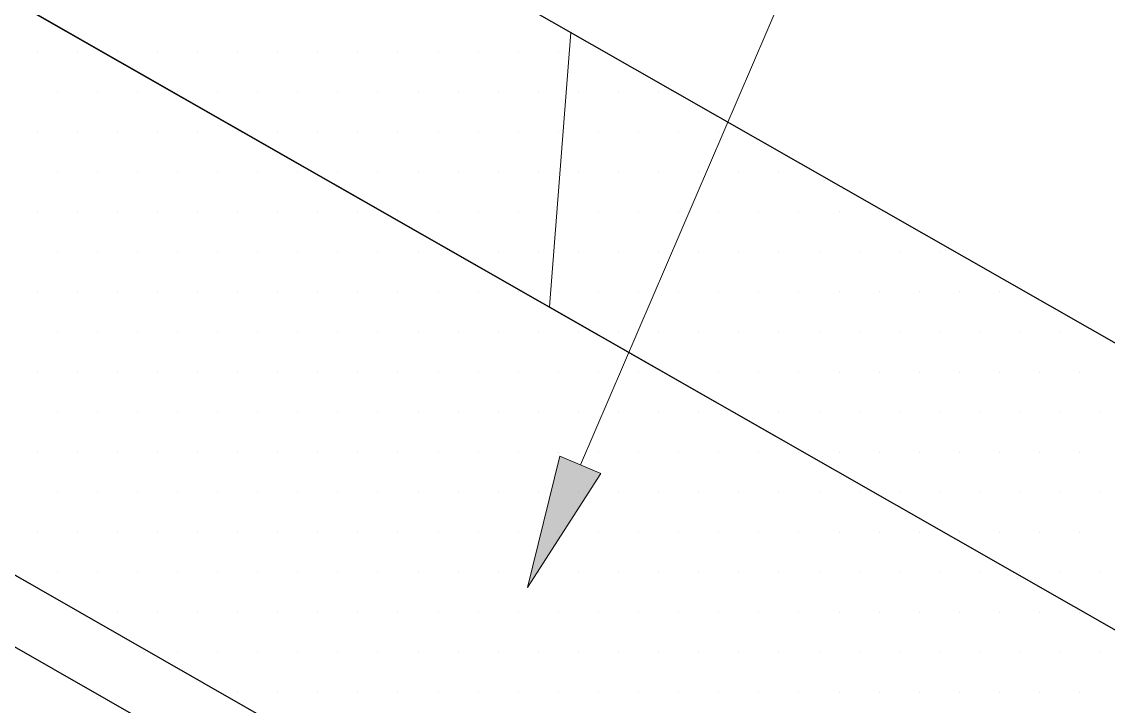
# Model space of a CAD drawing. Header units: inches. Extents: x -26 to 76, y -16 to 22.
# Drawn here: x -7.466 to -6.958, y 10.208 to 10.528 of the extents above; entities that cross this region are included whole.
import ezdxf

# ---------------------------------------------------------------- set-up
doc = ezdxf.new("R2010")
doc.units = ezdxf.units.IN
doc.header["$MEASUREMENT"] = 0
doc.linetypes.add('AI-Linetype-27', pattern=[0.375113, 0.250075, -0.125038])
for name, color, linetype, lineweight in [('.ATI-HATCH', 7, 'Continuous', 0), ('.ATI-TEXT_2', 7, 'Continuous', 0), ('G-ANNO-TTLB', 7, 'Continuous', 0), ('TYVEK', 7, 'Continuous', 0)]:
    doc.layers.add(name, color=color, linetype=linetype, lineweight=lineweight)

# ---------------------------------------------------------------- blocks, each defined once
blk = doc.blocks.new('Block_58')
at = {"layer": '.ATI-TEXT_2', "true_color": 0x000000, "transparency": 33554687}
h = blk.add_hatch(color=18, dxfattribs=at)
h.dxf.hatch_style = 2
h.paths.add_polyline_path([(-7.19496, 10.31697), (-7.22925, 10.26366), (-7.21411, 10.3252)])
at = {"layer": '.ATI-TEXT_2', "color": 18, "lineweight": 0, "true_color": 0x000000}
blk.add_line((-7.20454, 10.32109), (-7.07554, 10.62087), dxfattribs=at)
at = {"layer": '.ATI-TEXT_2'}
blk.add_lwpolyline([(-7.19496, 10.31697), (-7.22925, 10.26366), (-7.21411, 10.3252), (-7.21411, 10.3252)], close=True, dxfattribs=at)
blk = doc.blocks.new('Block_337')
at = {"layer": '.ATI-HATCH'}
for points, knots in [([(-8.10849, 11.03694), (-8.10849, 11.03694), (-8.22517, 10.96944), (-8.22517, 10.96944), (-8.22517, 10.96944), (-7.21904, 10.39492), (-7.21904, 10.39492), (-7.21904, 10.39492), (-7.20905, 10.52334), (-7.20905, 10.52334), (-7.20905, 10.52334), (-8.10849, 11.03694), (-8.10849, 11.03694)], [0, 0, 0, 0, 1, 1, 1, 2, 2, 2, 3, 3, 3, 4, 4, 4, 4]), ([(-8.22517, 10.96944), (-8.22517, 10.96944), (-8.34185, 10.90193), (-8.34185, 10.90193), (-8.34185, 10.90193), (-8.45853, 10.83443), (-8.45853, 10.83443), (-8.45853, 10.83443), (-6.59136, 9.76824), (-6.59136, 9.76824), (-6.59136, 9.76824), (-6.358, 9.90325), (-6.358, 9.90325), (-6.358, 9.90325), (-8.22517, 10.96944), (-8.22517, 10.96944)], [0, 0, 0, 0, 1, 1, 1, 2, 2, 2, 3, 3, 3, 4, 4, 4, 5, 5, 5, 5]), ([(-7.20905, 10.52334), (-7.20905, 10.52334), (-7.21904, 10.39492), (-7.21904, 10.39492), (-7.21904, 10.39492), (-6.61873, 10.05213), (-6.61873, 10.05213), (-6.61873, 10.05213), (-6.60874, 10.18056), (-6.60874, 10.18056), (-6.60874, 10.18056), (-7.20905, 10.52334), (-7.20905, 10.52334)], [0, 0, 0, 0, 1, 1, 1, 2, 2, 2, 3, 3, 3, 4, 4, 4, 4])]:
    blk.add_open_spline(points, degree=3, knots=knots, dxfattribs=at)
at = {"layer": '.ATI-HATCH', "color": 8, "lineweight": 0, "true_color": 0x808080}
for points in [[(-7.45864, 10.51455), (-7.45864, 10.51455), (-7.45864, 10.51455), (-7.45864, 10.51455)], [(-7.43988, 10.51455), (-7.43988, 10.51455), (-7.43988, 10.51455), (-7.43988, 10.51455)], [(-7.42113, 10.51455), (-7.42113, 10.51455), (-7.42113, 10.51455), (-7.42113, 10.51455)], [(-7.40237, 10.51455), (-7.40237, 10.51455), (-7.40237, 10.51455), (-7.40237, 10.51455)], [(-7.38362, 10.51455), (-7.38362, 10.51455), (-7.38362, 10.51455), (-7.38362, 10.51455)], [(-7.36486, 10.51455), (-7.36486, 10.51455), (-7.36486, 10.51455), (-7.36486, 10.51455)], [(-7.3461, 10.51455), (-7.3461, 10.51455), (-7.3461, 10.51455), (-7.3461, 10.51455)], [(-7.32735, 10.51455), (-7.32735, 10.51455), (-7.32735, 10.51455), (-7.32735, 10.51455)], [(-7.30859, 10.51455), (-7.30859, 10.51455), (-7.30859, 10.51455), (-7.30859, 10.51455)], [(-7.28984, 10.51455), (-7.28984, 10.51455), (-7.28984, 10.51455), (-7.28984, 10.51455)], [(-7.27108, 10.51455), (-7.27108, 10.51455), (-7.27108, 10.51455), (-7.27108, 10.51455)], [(-7.25233, 10.51455), (-7.25233, 10.51455), (-7.25233, 10.51455), (-7.25233, 10.51455)], [(-7.23357, 10.51455), (-7.23357, 10.51455), (-7.23357, 10.51455), (-7.23357, 10.51455)], [(-7.21481, 10.51455), (-7.21481, 10.51455), (-7.21481, 10.51455), (-7.21481, 10.51455)], [(-7.19606, 10.51455), (-7.19606, 10.51455), (-7.19606, 10.51455), (-7.19606, 10.51455)], [(-7.44926, 10.49579), (-7.44926, 10.49579), (-7.44926, 10.49579), (-7.44926, 10.49579)], [(-7.4305, 10.49579), (-7.4305, 10.49579), (-7.4305, 10.49579), (-7.4305, 10.49579)], [(-7.41175, 10.49579), (-7.41175, 10.49579), (-7.41175, 10.49579), (-7.41175, 10.49579)], [(-7.39299, 10.49579), (-7.39299, 10.49579), (-7.39299, 10.49579), (-7.39299, 10.49579)], [(-7.37424, 10.49579), (-7.37424, 10.49579), (-7.37424, 10.49579), (-7.37424, 10.49579)], [(-7.35548, 10.49579), (-7.35548, 10.49579), (-7.35548, 10.49579), (-7.35548, 10.49579)], [(-7.33673, 10.49579), (-7.33673, 10.49579), (-7.33673, 10.49579), (-7.33673, 10.49579)], [(-7.31797, 10.49579), (-7.31797, 10.49579), (-7.31797, 10.49579), (-7.31797, 10.49579)], [(-7.29922, 10.49579), (-7.29922, 10.49579), (-7.29922, 10.49579), (-7.29922, 10.49579)], [(-7.28046, 10.49579), (-7.28046, 10.49579), (-7.28046, 10.49579), (-7.28046, 10.49579)], [(-7.2617, 10.49579), (-7.2617, 10.49579), (-7.2617, 10.49579), (-7.2617, 10.49579)], [(-7.24295, 10.49579), (-7.24295, 10.49579), (-7.24295, 10.49579), (-7.24295, 10.49579)], [(-7.22419, 10.49579), (-7.22419, 10.49579), (-7.22419, 10.49579), (-7.22419, 10.49579)], [(-7.20544, 10.49579), (-7.20544, 10.49579), (-7.20544, 10.49579), (-7.20544, 10.49579)], [(-7.18668, 10.49579), (-7.18668, 10.49579), (-7.18668, 10.49579), (-7.18668, 10.49579)], [(-7.16793, 10.49579), (-7.16793, 10.49579), (-7.16793, 10.49579), (-7.16793, 10.49579)], [(-7.45864, 10.47704), (-7.45864, 10.47704), (-7.45864, 10.47704), (-7.45864, 10.47704)], [(-7.43988, 10.47704), (-7.43988, 10.47704), (-7.43988, 10.47704), (-7.43988, 10.47704)], [(-7.42113, 10.47704), (-7.42113, 10.47704), (-7.42113, 10.47704), (-7.42113, 10.47704)], [(-7.40237, 10.47704), (-7.40237, 10.47704), (-7.40237, 10.47704), (-7.40237, 10.47704)], [(-7.38362, 10.47704), (-7.38362, 10.47704), (-7.38362, 10.47704), (-7.38362, 10.47704)], [(-7.36486, 10.47704), (-7.36486, 10.47704), (-7.36486, 10.47704), (-7.36486, 10.47704)], [(-7.3461, 10.47704), (-7.3461, 10.47704), (-7.3461, 10.47704), (-7.3461, 10.47704)], [(-7.32735, 10.47704), (-7.32735, 10.47704), (-7.32735, 10.47704), (-7.32735, 10.47704)], [(-7.30859, 10.47704), (-7.30859, 10.47704), (-7.30859, 10.47704), (-7.30859, 10.47704)], [(-7.28984, 10.47704), (-7.28984, 10.47704), (-7.28984, 10.47704), (-7.28984, 10.47704)], [(-7.27108, 10.47704), (-7.27108, 10.47704), (-7.27108, 10.47704), (-7.27108, 10.47704)], [(-7.25233, 10.47704), (-7.25233, 10.47704), (-7.25233, 10.47704), (-7.25233, 10.47704)], [(-7.23357, 10.47704), (-7.23357, 10.47704), (-7.23357, 10.47704), (-7.23357, 10.47704)], [(-7.21481, 10.47704), (-7.21481, 10.47704), (-7.21481, 10.47704), (-7.21481, 10.47704)], [(-7.19606, 10.47704), (-7.19606, 10.47704), (-7.19606, 10.47704), (-7.19606, 10.47704)], [(-7.1773, 10.47704), (-7.1773, 10.47704), (-7.1773, 10.47704), (-7.1773, 10.47704)], [(-7.15855, 10.47704), (-7.15855, 10.47704), (-7.15855, 10.47704), (-7.15855, 10.47704)], [(-7.13979, 10.47704), (-7.13979, 10.47704), (-7.13979, 10.47704), (-7.13979, 10.47704)], [(-7.44926, 10.45828), (-7.44926, 10.45828), (-7.44926, 10.45828), (-7.44926, 10.45828)], [(-7.4305, 10.45828), (-7.4305, 10.45828), (-7.4305, 10.45828), (-7.4305, 10.45828)], [(-7.41175, 10.45828), (-7.41175, 10.45828), (-7.41175, 10.45828), (-7.41175, 10.45828)], [(-7.39299, 10.45828), (-7.39299, 10.45828), (-7.39299, 10.45828), (-7.39299, 10.45828)], [(-7.37424, 10.45828), (-7.37424, 10.45828), (-7.37424, 10.45828), (-7.37424, 10.45828)], [(-7.35548, 10.45828), (-7.35548, 10.45828), (-7.35548, 10.45828), (-7.35548, 10.45828)], [(-7.33673, 10.45828), (-7.33673, 10.45828), (-7.33673, 10.45828), (-7.33673, 10.45828)], [(-7.31797, 10.45828), (-7.31797, 10.45828), (-7.31797, 10.45828), (-7.31797, 10.45828)], [(-7.29922, 10.45828), (-7.29922, 10.45828), (-7.29922, 10.45828), (-7.29922, 10.45828)], [(-7.28046, 10.45828), (-7.28046, 10.45828), (-7.28046, 10.45828), (-7.28046, 10.45828)], [(-7.2617, 10.45828), (-7.2617, 10.45828), (-7.2617, 10.45828), (-7.2617, 10.45828)], [(-7.24295, 10.45828), (-7.24295, 10.45828), (-7.24295, 10.45828), (-7.24295, 10.45828)], [(-7.22419, 10.45828), (-7.22419, 10.45828), (-7.22419, 10.45828), (-7.22419, 10.45828)], [(-7.20544, 10.45828), (-7.20544, 10.45828), (-7.20544, 10.45828), (-7.20544, 10.45828)], [(-7.18668, 10.45828), (-7.18668, 10.45828), (-7.18668, 10.45828), (-7.18668, 10.45828)], [(-7.16793, 10.45828), (-7.16793, 10.45828), (-7.16793, 10.45828), (-7.16793, 10.45828)], [(-7.14917, 10.45828), (-7.14917, 10.45828), (-7.14917, 10.45828), (-7.14917, 10.45828)], [(-7.13041, 10.45828), (-7.13041, 10.45828), (-7.13041, 10.45828), (-7.13041, 10.45828)], [(-7.11166, 10.45828), (-7.11166, 10.45828), (-7.11166, 10.45828), (-7.11166, 10.45828)], [(-7.45864, 10.43953), (-7.45864, 10.43953), (-7.45864, 10.43953), (-7.45864, 10.43953)], [(-7.43988, 10.43953), (-7.43988, 10.43953), (-7.43988, 10.43953), (-7.43988, 10.43953)], [(-7.42113, 10.43953), (-7.42113, 10.43953), (-7.42113, 10.43953), (-7.42113, 10.43953)], [(-7.40237, 10.43953), (-7.40237, 10.43953), (-7.40237, 10.43953), (-7.40237, 10.43953)], [(-7.38362, 10.43953), (-7.38362, 10.43953), (-7.38362, 10.43953), (-7.38362, 10.43953)], [(-7.36486, 10.43953), (-7.36486, 10.43953), (-7.36486, 10.43953), (-7.36486, 10.43953)], [(-7.3461, 10.43953), (-7.3461, 10.43953), (-7.3461, 10.43953), (-7.3461, 10.43953)], [(-7.32735, 10.43953), (-7.32735, 10.43953), (-7.32735, 10.43953), (-7.32735, 10.43953)], [(-7.30859, 10.43953), (-7.30859, 10.43953), (-7.30859, 10.43953), (-7.30859, 10.43953)], [(-7.28984, 10.43953), (-7.28984, 10.43953), (-7.28984, 10.43953), (-7.28984, 10.43953)], [(-7.27108, 10.43953), (-7.27108, 10.43953), (-7.27108, 10.43953), (-7.27108, 10.43953)], [(-7.25233, 10.43953), (-7.25233, 10.43953), (-7.25233, 10.43953), (-7.25233, 10.43953)], [(-7.23357, 10.43953), (-7.23357, 10.43953), (-7.23357, 10.43953), (-7.23357, 10.43953)], [(-7.21481, 10.43953), (-7.21481, 10.43953), (-7.21481, 10.43953), (-7.21481, 10.43953)], [(-7.19606, 10.43953), (-7.19606, 10.43953), (-7.19606, 10.43953), (-7.19606, 10.43953)], [(-7.1773, 10.43953), (-7.1773, 10.43953), (-7.1773, 10.43953), (-7.1773, 10.43953)], [(-7.15855, 10.43953), (-7.15855, 10.43953), (-7.15855, 10.43953), (-7.15855, 10.43953)], [(-7.13979, 10.43953), (-7.13979, 10.43953), (-7.13979, 10.43953), (-7.13979, 10.43953)], [(-7.12104, 10.43953), (-7.12104, 10.43953), (-7.12104, 10.43953), (-7.12104, 10.43953)], [(-7.10228, 10.43953), (-7.10228, 10.43953), (-7.10228, 10.43953), (-7.10228, 10.43953)], [(-7.08353, 10.43953), (-7.08353, 10.43953), (-7.08353, 10.43953), (-7.08353, 10.43953)], [(-7.06477, 10.43953), (-7.06477, 10.43953), (-7.06477, 10.43953), (-7.06477, 10.43953)], [(-7.44926, 10.42077), (-7.44926, 10.42077), (-7.44926, 10.42077), (-7.44926, 10.42077)], [(-7.4305, 10.42077), (-7.4305, 10.42077), (-7.4305, 10.42077), (-7.4305, 10.42077)], [(-7.41175, 10.42077), (-7.41175, 10.42077), (-7.41175, 10.42077), (-7.41175, 10.42077)], [(-7.39299, 10.42077), (-7.39299, 10.42077), (-7.39299, 10.42077), (-7.39299, 10.42077)], [(-7.37424, 10.42077), (-7.37424, 10.42077), (-7.37424, 10.42077), (-7.37424, 10.42077)], [(-7.35548, 10.42077), (-7.35548, 10.42077), (-7.35548, 10.42077), (-7.35548, 10.42077)], [(-7.33673, 10.42077), (-7.33673, 10.42077), (-7.33673, 10.42077), (-7.33673, 10.42077)], [(-7.31797, 10.42077), (-7.31797, 10.42077), (-7.31797, 10.42077), (-7.31797, 10.42077)], [(-7.29922, 10.42077), (-7.29922, 10.42077), (-7.29922, 10.42077), (-7.29922, 10.42077)], [(-7.28046, 10.42077), (-7.28046, 10.42077), (-7.28046, 10.42077), (-7.28046, 10.42077)], [(-7.2617, 10.42077), (-7.2617, 10.42077), (-7.2617, 10.42077), (-7.2617, 10.42077)], [(-7.24295, 10.42077), (-7.24295, 10.42077), (-7.24295, 10.42077), (-7.24295, 10.42077)], [(-7.22419, 10.42077), (-7.22419, 10.42077), (-7.22419, 10.42077), (-7.22419, 10.42077)], [(-7.20544, 10.42077), (-7.20544, 10.42077), (-7.20544, 10.42077), (-7.20544, 10.42077)], [(-7.18668, 10.42077), (-7.18668, 10.42077), (-7.18668, 10.42077), (-7.18668, 10.42077)], [(-7.16793, 10.42077), (-7.16793, 10.42077), (-7.16793, 10.42077), (-7.16793, 10.42077)], [(-7.14917, 10.42077), (-7.14917, 10.42077), (-7.14917, 10.42077), (-7.14917, 10.42077)], [(-7.13041, 10.42077), (-7.13041, 10.42077), (-7.13041, 10.42077), (-7.13041, 10.42077)], [(-7.11166, 10.42077), (-7.11166, 10.42077), (-7.11166, 10.42077), (-7.11166, 10.42077)], [(-7.0929, 10.42077), (-7.0929, 10.42077), (-7.0929, 10.42077), (-7.0929, 10.42077)], [(-7.07415, 10.42077), (-7.07415, 10.42077), (-7.07415, 10.42077), (-7.07415, 10.42077)], [(-7.05539, 10.42077), (-7.05539, 10.42077), (-7.05539, 10.42077), (-7.05539, 10.42077)], [(-7.03664, 10.42077), (-7.03664, 10.42077), (-7.03664, 10.42077), (-7.03664, 10.42077)], [(-7.45864, 10.40201), (-7.45864, 10.40201), (-7.45864, 10.40201), (-7.45864, 10.40201)], [(-7.43988, 10.40201), (-7.43988, 10.40201), (-7.43988, 10.40201), (-7.43988, 10.40201)], [(-7.42113, 10.40201), (-7.42113, 10.40201), (-7.42113, 10.40201), (-7.42113, 10.40201)], [(-7.40237, 10.40201), (-7.40237, 10.40201), (-7.40237, 10.40201), (-7.40237, 10.40201)], [(-7.38362, 10.40201), (-7.38362, 10.40201), (-7.38362, 10.40201), (-7.38362, 10.40201)], [(-7.36486, 10.40201), (-7.36486, 10.40201), (-7.36486, 10.40201), (-7.36486, 10.40201)], [(-7.3461, 10.40201), (-7.3461, 10.40201), (-7.3461, 10.40201), (-7.3461, 10.40201)], [(-7.32735, 10.40201), (-7.32735, 10.40201), (-7.32735, 10.40201), (-7.32735, 10.40201)], [(-7.30859, 10.40201), (-7.30859, 10.40201), (-7.30859, 10.40201), (-7.30859, 10.40201)], [(-7.28984, 10.40201), (-7.28984, 10.40201), (-7.28984, 10.40201), (-7.28984, 10.40201)], [(-7.27108, 10.40201), (-7.27108, 10.40201), (-7.27108, 10.40201), (-7.27108, 10.40201)], [(-7.25233, 10.40201), (-7.25233, 10.40201), (-7.25233, 10.40201), (-7.25233, 10.40201)], [(-7.23357, 10.40201), (-7.23357, 10.40201), (-7.23357, 10.40201), (-7.23357, 10.40201)], [(-7.21481, 10.40201), (-7.21481, 10.40201), (-7.21481, 10.40201), (-7.21481, 10.40201)], [(-7.19606, 10.40201), (-7.19606, 10.40201), (-7.19606, 10.40201), (-7.19606, 10.40201)], [(-7.1773, 10.40201), (-7.1773, 10.40201), (-7.1773, 10.40201), (-7.1773, 10.40201)], [(-7.15855, 10.40201), (-7.15855, 10.40201), (-7.15855, 10.40201), (-7.15855, 10.40201)], [(-7.13979, 10.40201), (-7.13979, 10.40201), (-7.13979, 10.40201), (-7.13979, 10.40201)], [(-7.12104, 10.40201), (-7.12104, 10.40201), (-7.12104, 10.40201), (-7.12104, 10.40201)], [(-7.10228, 10.40201), (-7.10228, 10.40201), (-7.10228, 10.40201), (-7.10228, 10.40201)], [(-7.08353, 10.40201), (-7.08353, 10.40201), (-7.08353, 10.40201), (-7.08353, 10.40201)], [(-7.06477, 10.40201), (-7.06477, 10.40201), (-7.06477, 10.40201), (-7.06477, 10.40201)], [(-7.04601, 10.40201), (-7.04601, 10.40201), (-7.04601, 10.40201), (-7.04601, 10.40201)], [(-7.02726, 10.40201), (-7.02726, 10.40201), (-7.02726, 10.40201), (-7.02726, 10.40201)], [(-7.0085, 10.40201), (-7.0085, 10.40201), (-7.0085, 10.40201), (-7.0085, 10.40201)], [(-7.44926, 10.38326), (-7.44926, 10.38326), (-7.44926, 10.38326), (-7.44926, 10.38326)], [(-7.4305, 10.38326), (-7.4305, 10.38326), (-7.4305, 10.38326), (-7.4305, 10.38326)], [(-7.41175, 10.38326), (-7.41175, 10.38326), (-7.41175, 10.38326), (-7.41175, 10.38326)], [(-7.39299, 10.38326), (-7.39299, 10.38326), (-7.39299, 10.38326), (-7.39299, 10.38326)], [(-7.37424, 10.38326), (-7.37424, 10.38326), (-7.37424, 10.38326), (-7.37424, 10.38326)], [(-7.35548, 10.38326), (-7.35548, 10.38326), (-7.35548, 10.38326), (-7.35548, 10.38326)], [(-7.33673, 10.38326), (-7.33673, 10.38326), (-7.33673, 10.38326), (-7.33673, 10.38326)], [(-7.31797, 10.38326), (-7.31797, 10.38326), (-7.31797, 10.38326), (-7.31797, 10.38326)], [(-7.29922, 10.38326), (-7.29922, 10.38326), (-7.29922, 10.38326), (-7.29922, 10.38326)], [(-7.28046, 10.38326), (-7.28046, 10.38326), (-7.28046, 10.38326), (-7.28046, 10.38326)], [(-7.2617, 10.38326), (-7.2617, 10.38326), (-7.2617, 10.38326), (-7.2617, 10.38326)], [(-7.24295, 10.38326), (-7.24295, 10.38326), (-7.24295, 10.38326), (-7.24295, 10.38326)], [(-7.22419, 10.38326), (-7.22419, 10.38326), (-7.22419, 10.38326), (-7.22419, 10.38326)], [(-7.20544, 10.38326), (-7.20544, 10.38326), (-7.20544, 10.38326), (-7.20544, 10.38326)], [(-7.18668, 10.38326), (-7.18668, 10.38326), (-7.18668, 10.38326), (-7.18668, 10.38326)], [(-7.16793, 10.38326), (-7.16793, 10.38326), (-7.16793, 10.38326), (-7.16793, 10.38326)], [(-7.14917, 10.38326), (-7.14917, 10.38326), (-7.14917, 10.38326), (-7.14917, 10.38326)], [(-7.13041, 10.38326), (-7.13041, 10.38326), (-7.13041, 10.38326), (-7.13041, 10.38326)], [(-7.11166, 10.38326), (-7.11166, 10.38326), (-7.11166, 10.38326), (-7.11166, 10.38326)], [(-7.0929, 10.38326), (-7.0929, 10.38326), (-7.0929, 10.38326), (-7.0929, 10.38326)], [(-7.07415, 10.38326), (-7.07415, 10.38326), (-7.07415, 10.38326), (-7.07415, 10.38326)], [(-7.05539, 10.38326), (-7.05539, 10.38326), (-7.05539, 10.38326), (-7.05539, 10.38326)], [(-7.03664, 10.38326), (-7.03664, 10.38326), (-7.03664, 10.38326), (-7.03664, 10.38326)], [(-7.01788, 10.38326), (-7.01788, 10.38326), (-7.01788, 10.38326), (-7.01788, 10.38326)], [(-6.99912, 10.38326), (-6.99912, 10.38326), (-6.99912, 10.38326), (-6.99912, 10.38326)], [(-6.98037, 10.38326), (-6.98037, 10.38326), (-6.98037, 10.38326), (-6.98037, 10.38326)], [(-7.45864, 10.3645), (-7.45864, 10.3645), (-7.45864, 10.3645), (-7.45864, 10.3645)], [(-7.43988, 10.3645), (-7.43988, 10.3645), (-7.43988, 10.3645), (-7.43988, 10.3645)], [(-7.42113, 10.3645), (-7.42113, 10.3645), (-7.42113, 10.3645), (-7.42113, 10.3645)], [(-7.40237, 10.3645), (-7.40237, 10.3645), (-7.40237, 10.3645), (-7.40237, 10.3645)], [(-7.38362, 10.3645), (-7.38362, 10.3645), (-7.38362, 10.3645), (-7.38362, 10.3645)], [(-7.36486, 10.3645), (-7.36486, 10.3645), (-7.36486, 10.3645), (-7.36486, 10.3645)], [(-7.3461, 10.3645), (-7.3461, 10.3645), (-7.3461, 10.3645), (-7.3461, 10.3645)], [(-7.32735, 10.3645), (-7.32735, 10.3645), (-7.32735, 10.3645), (-7.32735, 10.3645)], [(-7.30859, 10.3645), (-7.30859, 10.3645), (-7.30859, 10.3645), (-7.30859, 10.3645)], [(-7.28984, 10.3645), (-7.28984, 10.3645), (-7.28984, 10.3645), (-7.28984, 10.3645)], [(-7.27108, 10.3645), (-7.27108, 10.3645), (-7.27108, 10.3645), (-7.27108, 10.3645)], [(-7.25233, 10.3645), (-7.25233, 10.3645), (-7.25233, 10.3645), (-7.25233, 10.3645)], [(-7.23357, 10.3645), (-7.23357, 10.3645), (-7.23357, 10.3645), (-7.23357, 10.3645)], [(-7.21481, 10.3645), (-7.21481, 10.3645), (-7.21481, 10.3645), (-7.21481, 10.3645)], [(-7.19606, 10.3645), (-7.19606, 10.3645), (-7.19606, 10.3645), (-7.19606, 10.3645)], [(-7.1773, 10.3645), (-7.1773, 10.3645), (-7.1773, 10.3645), (-7.1773, 10.3645)], [(-7.15855, 10.3645), (-7.15855, 10.3645), (-7.15855, 10.3645), (-7.15855, 10.3645)], [(-7.13979, 10.3645), (-7.13979, 10.3645), (-7.13979, 10.3645), (-7.13979, 10.3645)], [(-7.12104, 10.3645), (-7.12104, 10.3645), (-7.12104, 10.3645), (-7.12104, 10.3645)], [(-7.10228, 10.3645), (-7.10228, 10.3645), (-7.10228, 10.3645), (-7.10228, 10.3645)], [(-7.08353, 10.3645), (-7.08353, 10.3645), (-7.08353, 10.3645), (-7.08353, 10.3645)], [(-7.06477, 10.3645), (-7.06477, 10.3645), (-7.06477, 10.3645), (-7.06477, 10.3645)], [(-7.04601, 10.3645), (-7.04601, 10.3645), (-7.04601, 10.3645), (-7.04601, 10.3645)], [(-7.02726, 10.3645), (-7.02726, 10.3645), (-7.02726, 10.3645), (-7.02726, 10.3645)], [(-7.0085, 10.3645), (-7.0085, 10.3645), (-7.0085, 10.3645), (-7.0085, 10.3645)], [(-6.98975, 10.3645), (-6.98975, 10.3645), (-6.98975, 10.3645), (-6.98975, 10.3645)], [(-6.97099, 10.3645), (-6.97099, 10.3645), (-6.97099, 10.3645), (-6.97099, 10.3645)], [(-7.44926, 10.34575), (-7.44926, 10.34575), (-7.44926, 10.34575), (-7.44926, 10.34575)], [(-7.4305, 10.34575), (-7.4305, 10.34575), (-7.4305, 10.34575), (-7.4305, 10.34575)], [(-7.41175, 10.34575), (-7.41175, 10.34575), (-7.41175, 10.34575), (-7.41175, 10.34575)], [(-7.39299, 10.34575), (-7.39299, 10.34575), (-7.39299, 10.34575), (-7.39299, 10.34575)], [(-7.37424, 10.34575), (-7.37424, 10.34575), (-7.37424, 10.34575), (-7.37424, 10.34575)], [(-7.35548, 10.34575), (-7.35548, 10.34575), (-7.35548, 10.34575), (-7.35548, 10.34575)], [(-7.33673, 10.34575), (-7.33673, 10.34575), (-7.33673, 10.34575), (-7.33673, 10.34575)], [(-7.31797, 10.34575), (-7.31797, 10.34575), (-7.31797, 10.34575), (-7.31797, 10.34575)], [(-7.29922, 10.34575), (-7.29922, 10.34575), (-7.29922, 10.34575), (-7.29922, 10.34575)], [(-7.28046, 10.34575), (-7.28046, 10.34575), (-7.28046, 10.34575), (-7.28046, 10.34575)], [(-7.2617, 10.34575), (-7.2617, 10.34575), (-7.2617, 10.34575), (-7.2617, 10.34575)], [(-7.24295, 10.34575), (-7.24295, 10.34575), (-7.24295, 10.34575), (-7.24295, 10.34575)], [(-7.22419, 10.34575), (-7.22419, 10.34575), (-7.22419, 10.34575), (-7.22419, 10.34575)], [(-7.20544, 10.34575), (-7.20544, 10.34575), (-7.20544, 10.34575), (-7.20544, 10.34575)], [(-7.18668, 10.34575), (-7.18668, 10.34575), (-7.18668, 10.34575), (-7.18668, 10.34575)], [(-7.16793, 10.34575), (-7.16793, 10.34575), (-7.16793, 10.34575), (-7.16793, 10.34575)], [(-7.14917, 10.34575), (-7.14917, 10.34575), (-7.14917, 10.34575), (-7.14917, 10.34575)], [(-7.13041, 10.34575), (-7.13041, 10.34575), (-7.13041, 10.34575), (-7.13041, 10.34575)], [(-7.11166, 10.34575), (-7.11166, 10.34575), (-7.11166, 10.34575), (-7.11166, 10.34575)], [(-7.0929, 10.34575), (-7.0929, 10.34575), (-7.0929, 10.34575), (-7.0929, 10.34575)], [(-7.07415, 10.34575), (-7.07415, 10.34575), (-7.07415, 10.34575), (-7.07415, 10.34575)], [(-7.05539, 10.34575), (-7.05539, 10.34575), (-7.05539, 10.34575), (-7.05539, 10.34575)], [(-7.03664, 10.34575), (-7.03664, 10.34575), (-7.03664, 10.34575), (-7.03664, 10.34575)], [(-7.01788, 10.34575), (-7.01788, 10.34575), (-7.01788, 10.34575), (-7.01788, 10.34575)], [(-6.99912, 10.34575), (-6.99912, 10.34575), (-6.99912, 10.34575), (-6.99912, 10.34575)], [(-6.98037, 10.34575), (-6.98037, 10.34575), (-6.98037, 10.34575), (-6.98037, 10.34575)], [(-6.96161, 10.34575), (-6.96161, 10.34575), (-6.96161, 10.34575), (-6.96161, 10.34575)], [(-7.45864, 10.32699), (-7.45864, 10.32699), (-7.45864, 10.32699), (-7.45864, 10.32699)], [(-7.43988, 10.32699), (-7.43988, 10.32699), (-7.43988, 10.32699), (-7.43988, 10.32699)], [(-7.42113, 10.32699), (-7.42113, 10.32699), (-7.42113, 10.32699), (-7.42113, 10.32699)], [(-7.40237, 10.32699), (-7.40237, 10.32699), (-7.40237, 10.32699), (-7.40237, 10.32699)], [(-7.38362, 10.32699), (-7.38362, 10.32699), (-7.38362, 10.32699), (-7.38362, 10.32699)], [(-7.36486, 10.32699), (-7.36486, 10.32699), (-7.36486, 10.32699), (-7.36486, 10.32699)], [(-7.3461, 10.32699), (-7.3461, 10.32699), (-7.3461, 10.32699), (-7.3461, 10.32699)], [(-7.32735, 10.32699), (-7.32735, 10.32699), (-7.32735, 10.32699), (-7.32735, 10.32699)], [(-7.30859, 10.32699), (-7.30859, 10.32699), (-7.30859, 10.32699), (-7.30859, 10.32699)], [(-7.28984, 10.32699), (-7.28984, 10.32699), (-7.28984, 10.32699), (-7.28984, 10.32699)], [(-7.27108, 10.32699), (-7.27108, 10.32699), (-7.27108, 10.32699), (-7.27108, 10.32699)], [(-7.25233, 10.32699), (-7.25233, 10.32699), (-7.25233, 10.32699), (-7.25233, 10.32699)], [(-7.23357, 10.32699), (-7.23357, 10.32699), (-7.23357, 10.32699), (-7.23357, 10.32699)], [(-7.21481, 10.32699), (-7.21481, 10.32699), (-7.21481, 10.32699), (-7.21481, 10.32699)], [(-7.19606, 10.32699), (-7.19606, 10.32699), (-7.19606, 10.32699), (-7.19606, 10.32699)], [(-7.1773, 10.32699), (-7.1773, 10.32699), (-7.1773, 10.32699), (-7.1773, 10.32699)], [(-7.15855, 10.32699), (-7.15855, 10.32699), (-7.15855, 10.32699), (-7.15855, 10.32699)], [(-7.13979, 10.32699), (-7.13979, 10.32699), (-7.13979, 10.32699), (-7.13979, 10.32699)], [(-7.12104, 10.32699), (-7.12104, 10.32699), (-7.12104, 10.32699), (-7.12104, 10.32699)], [(-7.10228, 10.32699), (-7.10228, 10.32699), (-7.10228, 10.32699), (-7.10228, 10.32699)], [(-7.08353, 10.32699), (-7.08353, 10.32699), (-7.08353, 10.32699), (-7.08353, 10.32699)], [(-7.06477, 10.32699), (-7.06477, 10.32699), (-7.06477, 10.32699), (-7.06477, 10.32699)], [(-7.04601, 10.32699), (-7.04601, 10.32699), (-7.04601, 10.32699), (-7.04601, 10.32699)], [(-7.02726, 10.32699), (-7.02726, 10.32699), (-7.02726, 10.32699), (-7.02726, 10.32699)], [(-7.0085, 10.32699), (-7.0085, 10.32699), (-7.0085, 10.32699), (-7.0085, 10.32699)], [(-6.98975, 10.32699), (-6.98975, 10.32699), (-6.98975, 10.32699), (-6.98975, 10.32699)], [(-6.97099, 10.32699), (-6.97099, 10.32699), (-6.97099, 10.32699), (-6.97099, 10.32699)], [(-7.44926, 10.30824), (-7.44926, 10.30824), (-7.44926, 10.30824), (-7.44926, 10.30824)], [(-7.4305, 10.30824), (-7.4305, 10.30824), (-7.4305, 10.30824), (-7.4305, 10.30824)], [(-7.41175, 10.30824), (-7.41175, 10.30824), (-7.41175, 10.30824), (-7.41175, 10.30824)], [(-7.39299, 10.30824), (-7.39299, 10.30824), (-7.39299, 10.30824), (-7.39299, 10.30824)], [(-7.37424, 10.30824), (-7.37424, 10.30824), (-7.37424, 10.30824), (-7.37424, 10.30824)], [(-7.35548, 10.30824), (-7.35548, 10.30824), (-7.35548, 10.30824), (-7.35548, 10.30824)], [(-7.33673, 10.30824), (-7.33673, 10.30824), (-7.33673, 10.30824), (-7.33673, 10.30824)], [(-7.31797, 10.30824), (-7.31797, 10.30824), (-7.31797, 10.30824), (-7.31797, 10.30824)], [(-7.29922, 10.30824), (-7.29922, 10.30824), (-7.29922, 10.30824), (-7.29922, 10.30824)], [(-7.28046, 10.30824), (-7.28046, 10.30824), (-7.28046, 10.30824), (-7.28046, 10.30824)], [(-7.2617, 10.30824), (-7.2617, 10.30824), (-7.2617, 10.30824), (-7.2617, 10.30824)], [(-7.24295, 10.30824), (-7.24295, 10.30824), (-7.24295, 10.30824), (-7.24295, 10.30824)], [(-7.22419, 10.30824), (-7.22419, 10.30824), (-7.22419, 10.30824), (-7.22419, 10.30824)], [(-7.20544, 10.30824), (-7.20544, 10.30824), (-7.20544, 10.30824), (-7.20544, 10.30824)], [(-7.18668, 10.30824), (-7.18668, 10.30824), (-7.18668, 10.30824), (-7.18668, 10.30824)], [(-7.16793, 10.30824), (-7.16793, 10.30824), (-7.16793, 10.30824), (-7.16793, 10.30824)], [(-7.14917, 10.30824), (-7.14917, 10.30824), (-7.14917, 10.30824), (-7.14917, 10.30824)], [(-7.13041, 10.30824), (-7.13041, 10.30824), (-7.13041, 10.30824), (-7.13041, 10.30824)], [(-7.11166, 10.30824), (-7.11166, 10.30824), (-7.11166, 10.30824), (-7.11166, 10.30824)], [(-7.0929, 10.30824), (-7.0929, 10.30824), (-7.0929, 10.30824), (-7.0929, 10.30824)], [(-7.07415, 10.30824), (-7.07415, 10.30824), (-7.07415, 10.30824), (-7.07415, 10.30824)], [(-7.05539, 10.30824), (-7.05539, 10.30824), (-7.05539, 10.30824), (-7.05539, 10.30824)], [(-7.03664, 10.30824), (-7.03664, 10.30824), (-7.03664, 10.30824), (-7.03664, 10.30824)], [(-7.01788, 10.30824), (-7.01788, 10.30824), (-7.01788, 10.30824), (-7.01788, 10.30824)], [(-6.99912, 10.30824), (-6.99912, 10.30824), (-6.99912, 10.30824), (-6.99912, 10.30824)], [(-6.98037, 10.30824), (-6.98037, 10.30824), (-6.98037, 10.30824), (-6.98037, 10.30824)], [(-6.96161, 10.30824), (-6.96161, 10.30824), (-6.96161, 10.30824), (-6.96161, 10.30824)], [(-7.45864, 10.28948), (-7.45864, 10.28948), (-7.45864, 10.28948), (-7.45864, 10.28948)], [(-7.43988, 10.28948), (-7.43988, 10.28948), (-7.43988, 10.28948), (-7.43988, 10.28948)], [(-7.42113, 10.28948), (-7.42113, 10.28948), (-7.42113, 10.28948), (-7.42113, 10.28948)], [(-7.40237, 10.28948), (-7.40237, 10.28948), (-7.40237, 10.28948), (-7.40237, 10.28948)], [(-7.38362, 10.28948), (-7.38362, 10.28948), (-7.38362, 10.28948), (-7.38362, 10.28948)], [(-7.36486, 10.28948), (-7.36486, 10.28948), (-7.36486, 10.28948), (-7.36486, 10.28948)], [(-7.3461, 10.28948), (-7.3461, 10.28948), (-7.3461, 10.28948), (-7.3461, 10.28948)], [(-7.32735, 10.28948), (-7.32735, 10.28948), (-7.32735, 10.28948), (-7.32735, 10.28948)], [(-7.30859, 10.28948), (-7.30859, 10.28948), (-7.30859, 10.28948), (-7.30859, 10.28948)], [(-7.28984, 10.28948), (-7.28984, 10.28948), (-7.28984, 10.28948), (-7.28984, 10.28948)], [(-7.27108, 10.28948), (-7.27108, 10.28948), (-7.27108, 10.28948), (-7.27108, 10.28948)], [(-7.25233, 10.28948), (-7.25233, 10.28948), (-7.25233, 10.28948), (-7.25233, 10.28948)], [(-7.23357, 10.28948), (-7.23357, 10.28948), (-7.23357, 10.28948), (-7.23357, 10.28948)], [(-7.21481, 10.28948), (-7.21481, 10.28948), (-7.21481, 10.28948), (-7.21481, 10.28948)], [(-7.19606, 10.28948), (-7.19606, 10.28948), (-7.19606, 10.28948), (-7.19606, 10.28948)], [(-7.1773, 10.28948), (-7.1773, 10.28948), (-7.1773, 10.28948), (-7.1773, 10.28948)], [(-7.15855, 10.28948), (-7.15855, 10.28948), (-7.15855, 10.28948), (-7.15855, 10.28948)], [(-7.13979, 10.28948), (-7.13979, 10.28948), (-7.13979, 10.28948), (-7.13979, 10.28948)], [(-7.12104, 10.28948), (-7.12104, 10.28948), (-7.12104, 10.28948), (-7.12104, 10.28948)], [(-7.10228, 10.28948), (-7.10228, 10.28948), (-7.10228, 10.28948), (-7.10228, 10.28948)], [(-7.08353, 10.28948), (-7.08353, 10.28948), (-7.08353, 10.28948), (-7.08353, 10.28948)], [(-7.06477, 10.28948), (-7.06477, 10.28948), (-7.06477, 10.28948), (-7.06477, 10.28948)], [(-7.04601, 10.28948), (-7.04601, 10.28948), (-7.04601, 10.28948), (-7.04601, 10.28948)], [(-7.02726, 10.28948), (-7.02726, 10.28948), (-7.02726, 10.28948), (-7.02726, 10.28948)], [(-7.0085, 10.28948), (-7.0085, 10.28948), (-7.0085, 10.28948), (-7.0085, 10.28948)], [(-6.98975, 10.28948), (-6.98975, 10.28948), (-6.98975, 10.28948), (-6.98975, 10.28948)], [(-6.97099, 10.28948), (-6.97099, 10.28948), (-6.97099, 10.28948), (-6.97099, 10.28948)], [(-7.44926, 10.27072), (-7.44926, 10.27072), (-7.44926, 10.27072), (-7.44926, 10.27072)], [(-7.4305, 10.27072), (-7.4305, 10.27072), (-7.4305, 10.27072), (-7.4305, 10.27072)], [(-7.41175, 10.27072), (-7.41175, 10.27072), (-7.41175, 10.27072), (-7.41175, 10.27072)], [(-7.39299, 10.27072), (-7.39299, 10.27072), (-7.39299, 10.27072), (-7.39299, 10.27072)], [(-7.37424, 10.27072), (-7.37424, 10.27072), (-7.37424, 10.27072), (-7.37424, 10.27072)], [(-7.35548, 10.27072), (-7.35548, 10.27072), (-7.35548, 10.27072), (-7.35548, 10.27072)], [(-7.33673, 10.27072), (-7.33673, 10.27072), (-7.33673, 10.27072), (-7.33673, 10.27072)], [(-7.31797, 10.27072), (-7.31797, 10.27072), (-7.31797, 10.27072), (-7.31797, 10.27072)], [(-7.29922, 10.27072), (-7.29922, 10.27072), (-7.29922, 10.27072), (-7.29922, 10.27072)], [(-7.28046, 10.27072), (-7.28046, 10.27072), (-7.28046, 10.27072), (-7.28046, 10.27072)], [(-7.2617, 10.27072), (-7.2617, 10.27072), (-7.2617, 10.27072), (-7.2617, 10.27072)], [(-7.24295, 10.27072), (-7.24295, 10.27072), (-7.24295, 10.27072), (-7.24295, 10.27072)], [(-7.22419, 10.27072), (-7.22419, 10.27072), (-7.22419, 10.27072), (-7.22419, 10.27072)], [(-7.20544, 10.27072), (-7.20544, 10.27072), (-7.20544, 10.27072), (-7.20544, 10.27072)], [(-7.18668, 10.27072), (-7.18668, 10.27072), (-7.18668, 10.27072), (-7.18668, 10.27072)], [(-7.16793, 10.27072), (-7.16793, 10.27072), (-7.16793, 10.27072), (-7.16793, 10.27072)], [(-7.14917, 10.27072), (-7.14917, 10.27072), (-7.14917, 10.27072), (-7.14917, 10.27072)], [(-7.13041, 10.27072), (-7.13041, 10.27072), (-7.13041, 10.27072), (-7.13041, 10.27072)], [(-7.11166, 10.27072), (-7.11166, 10.27072), (-7.11166, 10.27072), (-7.11166, 10.27072)], [(-7.0929, 10.27072), (-7.0929, 10.27072), (-7.0929, 10.27072), (-7.0929, 10.27072)], [(-7.07415, 10.27072), (-7.07415, 10.27072), (-7.07415, 10.27072), (-7.07415, 10.27072)], [(-7.05539, 10.27072), (-7.05539, 10.27072), (-7.05539, 10.27072), (-7.05539, 10.27072)], [(-7.03664, 10.27072), (-7.03664, 10.27072), (-7.03664, 10.27072), (-7.03664, 10.27072)], [(-7.01788, 10.27072), (-7.01788, 10.27072), (-7.01788, 10.27072), (-7.01788, 10.27072)], [(-6.99912, 10.27072), (-6.99912, 10.27072), (-6.99912, 10.27072), (-6.99912, 10.27072)], [(-6.98037, 10.27072), (-6.98037, 10.27072), (-6.98037, 10.27072), (-6.98037, 10.27072)], [(-6.96161, 10.27072), (-6.96161, 10.27072), (-6.96161, 10.27072), (-6.96161, 10.27072)], [(-7.42113, 10.25197), (-7.42113, 10.25197), (-7.42113, 10.25197), (-7.42113, 10.25197)], [(-7.40237, 10.25197), (-7.40237, 10.25197), (-7.40237, 10.25197), (-7.40237, 10.25197)], [(-7.38362, 10.25197), (-7.38362, 10.25197), (-7.38362, 10.25197), (-7.38362, 10.25197)], [(-7.36486, 10.25197), (-7.36486, 10.25197), (-7.36486, 10.25197), (-7.36486, 10.25197)], [(-7.3461, 10.25197), (-7.3461, 10.25197), (-7.3461, 10.25197), (-7.3461, 10.25197)], [(-7.32735, 10.25197), (-7.32735, 10.25197), (-7.32735, 10.25197), (-7.32735, 10.25197)], [(-7.30859, 10.25197), (-7.30859, 10.25197), (-7.30859, 10.25197), (-7.30859, 10.25197)], [(-7.28984, 10.25197), (-7.28984, 10.25197), (-7.28984, 10.25197), (-7.28984, 10.25197)], [(-7.27108, 10.25197), (-7.27108, 10.25197), (-7.27108, 10.25197), (-7.27108, 10.25197)], [(-7.25233, 10.25197), (-7.25233, 10.25197), (-7.25233, 10.25197), (-7.25233, 10.25197)], [(-7.23357, 10.25197), (-7.23357, 10.25197), (-7.23357, 10.25197), (-7.23357, 10.25197)], [(-7.21481, 10.25197), (-7.21481, 10.25197), (-7.21481, 10.25197), (-7.21481, 10.25197)], [(-7.19606, 10.25197), (-7.19606, 10.25197), (-7.19606, 10.25197), (-7.19606, 10.25197)], [(-7.1773, 10.25197), (-7.1773, 10.25197), (-7.1773, 10.25197), (-7.1773, 10.25197)], [(-7.15855, 10.25197), (-7.15855, 10.25197), (-7.15855, 10.25197), (-7.15855, 10.25197)], [(-7.13979, 10.25197), (-7.13979, 10.25197), (-7.13979, 10.25197), (-7.13979, 10.25197)], [(-7.12104, 10.25197), (-7.12104, 10.25197), (-7.12104, 10.25197), (-7.12104, 10.25197)], [(-7.10228, 10.25197), (-7.10228, 10.25197), (-7.10228, 10.25197), (-7.10228, 10.25197)], [(-7.08353, 10.25197), (-7.08353, 10.25197), (-7.08353, 10.25197), (-7.08353, 10.25197)], [(-7.06477, 10.25197), (-7.06477, 10.25197), (-7.06477, 10.25197), (-7.06477, 10.25197)], [(-7.04601, 10.25197), (-7.04601, 10.25197), (-7.04601, 10.25197), (-7.04601, 10.25197)], [(-7.02726, 10.25197), (-7.02726, 10.25197), (-7.02726, 10.25197), (-7.02726, 10.25197)], [(-7.0085, 10.25197), (-7.0085, 10.25197), (-7.0085, 10.25197), (-7.0085, 10.25197)], [(-6.98975, 10.25197), (-6.98975, 10.25197), (-6.98975, 10.25197), (-6.98975, 10.25197)], [(-6.97099, 10.25197), (-6.97099, 10.25197), (-6.97099, 10.25197), (-6.97099, 10.25197)], [(-7.39299, 10.23321), (-7.39299, 10.23321), (-7.39299, 10.23321), (-7.39299, 10.23321)], [(-7.37424, 10.23321), (-7.37424, 10.23321), (-7.37424, 10.23321), (-7.37424, 10.23321)], [(-7.35548, 10.23321), (-7.35548, 10.23321), (-7.35548, 10.23321), (-7.35548, 10.23321)], [(-7.33673, 10.23321), (-7.33673, 10.23321), (-7.33673, 10.23321), (-7.33673, 10.23321)], [(-7.31797, 10.23321), (-7.31797, 10.23321), (-7.31797, 10.23321), (-7.31797, 10.23321)], [(-7.29922, 10.23321), (-7.29922, 10.23321), (-7.29922, 10.23321), (-7.29922, 10.23321)], [(-7.28046, 10.23321), (-7.28046, 10.23321), (-7.28046, 10.23321), (-7.28046, 10.23321)], [(-7.2617, 10.23321), (-7.2617, 10.23321), (-7.2617, 10.23321), (-7.2617, 10.23321)], [(-7.24295, 10.23321), (-7.24295, 10.23321), (-7.24295, 10.23321), (-7.24295, 10.23321)], [(-7.22419, 10.23321), (-7.22419, 10.23321), (-7.22419, 10.23321), (-7.22419, 10.23321)], [(-7.20544, 10.23321), (-7.20544, 10.23321), (-7.20544, 10.23321), (-7.20544, 10.23321)], [(-7.18668, 10.23321), (-7.18668, 10.23321), (-7.18668, 10.23321), (-7.18668, 10.23321)], [(-7.16793, 10.23321), (-7.16793, 10.23321), (-7.16793, 10.23321), (-7.16793, 10.23321)], [(-7.14917, 10.23321), (-7.14917, 10.23321), (-7.14917, 10.23321), (-7.14917, 10.23321)], [(-7.13041, 10.23321), (-7.13041, 10.23321), (-7.13041, 10.23321), (-7.13041, 10.23321)], [(-7.11166, 10.23321), (-7.11166, 10.23321), (-7.11166, 10.23321), (-7.11166, 10.23321)], [(-7.0929, 10.23321), (-7.0929, 10.23321), (-7.0929, 10.23321), (-7.0929, 10.23321)], [(-7.07415, 10.23321), (-7.07415, 10.23321), (-7.07415, 10.23321), (-7.07415, 10.23321)], [(-7.05539, 10.23321), (-7.05539, 10.23321), (-7.05539, 10.23321), (-7.05539, 10.23321)], [(-7.03664, 10.23321), (-7.03664, 10.23321), (-7.03664, 10.23321), (-7.03664, 10.23321)], [(-7.01788, 10.23321), (-7.01788, 10.23321), (-7.01788, 10.23321), (-7.01788, 10.23321)], [(-6.99912, 10.23321), (-6.99912, 10.23321), (-6.99912, 10.23321), (-6.99912, 10.23321)], [(-6.98037, 10.23321), (-6.98037, 10.23321), (-6.98037, 10.23321), (-6.98037, 10.23321)], [(-6.96161, 10.23321), (-6.96161, 10.23321), (-6.96161, 10.23321), (-6.96161, 10.23321)], [(-7.36486, 10.21446), (-7.36486, 10.21446), (-7.36486, 10.21446), (-7.36486, 10.21446)], [(-7.3461, 10.21446), (-7.3461, 10.21446), (-7.3461, 10.21446), (-7.3461, 10.21446)], [(-7.32735, 10.21446), (-7.32735, 10.21446), (-7.32735, 10.21446), (-7.32735, 10.21446)], [(-7.30859, 10.21446), (-7.30859, 10.21446), (-7.30859, 10.21446), (-7.30859, 10.21446)], [(-7.28984, 10.21446), (-7.28984, 10.21446), (-7.28984, 10.21446), (-7.28984, 10.21446)], [(-7.27108, 10.21446), (-7.27108, 10.21446), (-7.27108, 10.21446), (-7.27108, 10.21446)], [(-7.25233, 10.21446), (-7.25233, 10.21446), (-7.25233, 10.21446), (-7.25233, 10.21446)], [(-7.23357, 10.21446), (-7.23357, 10.21446), (-7.23357, 10.21446), (-7.23357, 10.21446)], [(-7.21481, 10.21446), (-7.21481, 10.21446), (-7.21481, 10.21446), (-7.21481, 10.21446)], [(-7.19606, 10.21446), (-7.19606, 10.21446), (-7.19606, 10.21446), (-7.19606, 10.21446)], [(-7.1773, 10.21446), (-7.1773, 10.21446), (-7.1773, 10.21446), (-7.1773, 10.21446)], [(-7.15855, 10.21446), (-7.15855, 10.21446), (-7.15855, 10.21446), (-7.15855, 10.21446)], [(-7.13979, 10.21446), (-7.13979, 10.21446), (-7.13979, 10.21446), (-7.13979, 10.21446)], [(-7.12104, 10.21446), (-7.12104, 10.21446), (-7.12104, 10.21446), (-7.12104, 10.21446)], [(-7.10228, 10.21446), (-7.10228, 10.21446), (-7.10228, 10.21446), (-7.10228, 10.21446)], [(-7.08353, 10.21446), (-7.08353, 10.21446), (-7.08353, 10.21446), (-7.08353, 10.21446)], [(-7.06477, 10.21446), (-7.06477, 10.21446), (-7.06477, 10.21446), (-7.06477, 10.21446)], [(-7.04601, 10.21446), (-7.04601, 10.21446), (-7.04601, 10.21446), (-7.04601, 10.21446)], [(-7.02726, 10.21446), (-7.02726, 10.21446), (-7.02726, 10.21446), (-7.02726, 10.21446)], [(-7.0085, 10.21446), (-7.0085, 10.21446), (-7.0085, 10.21446), (-7.0085, 10.21446)], [(-6.98975, 10.21446), (-6.98975, 10.21446), (-6.98975, 10.21446), (-6.98975, 10.21446)], [(-6.97099, 10.21446), (-6.97099, 10.21446), (-6.97099, 10.21446), (-6.97099, 10.21446)]]:
    blk.add_open_spline(points, degree=3, dxfattribs=at)

msp = doc.modelspace()

# ---------------------------------------------------------------- hatches: boundary and pattern name
at = {"layer": 'G-ANNO-TTLB', "true_color": 0xff00ff, "transparency": 33554687}
h = msp.add_hatch(color=6, dxfattribs=at)
edge = h.paths.add_edge_path()
edge.add_spline(control_points=[(20.03424, -15.13455), (20.03424, -15.13455), (-20.6658, -15.13455), (-20.6658, -15.13455), (-20.6658, -15.13455), (-20.6658, 19.00075), (-20.6658, 19.00075), (-20.6658, 19.00075), (20.03424, 19.00075), (20.03424, 19.00075), (20.03424, 19.00075), (20.03424, -15.13455), (20.03424, -15.13455)], knot_values=[0, 0, 0, 0, 1, 1, 1, 2, 2, 2, 3, 3, 3, 4, 4, 4, 4], degree=3, periodic=0)
edge = h.paths.add_edge_path()
edge.add_spline(control_points=[(-20.54076, 18.87571), (-20.54076, 18.87571), (-20.54076, -15.00951), (-20.54076, -15.00951), (-20.54076, -15.00951), (19.9092, -15.00951), (19.9092, -15.00951), (19.9092, -15.00951), (19.9092, 18.87571), (19.9092, 18.87571), (19.9092, 18.87571), (-20.54076, 18.87571), (-20.54076, 18.87571)], knot_values=[0, 0, 0, 0, 1, 1, 1, 2, 2, 2, 3, 3, 3, 4, 4, 4, 4], degree=3, periodic=0)
edge.add_line((-20.54076, 18.87571), (-20.54076, 18.87571))

# ---------------------------------------------------------------- linework, layer by layer
at = {"layer": 'G-ANNO-TTLB'}
for points in [[(20.03424, -15.13455), (20.03424, -15.13455), (-20.6658, -15.13455), (-20.6658, -15.13455), (-20.6658, -15.13455), (-20.6658, 19.00075), (-20.6658, 19.00075), (-20.6658, 19.00075), (20.03424, 19.00075), (20.03424, 19.00075), (20.03424, 19.00075), (20.03424, -15.13455), (20.03424, -15.13455)], [(-20.54076, 18.87571), (-20.54076, 18.87571), (-20.54076, -15.00951), (-20.54076, -15.00951), (-20.54076, -15.00951), (19.9092, -15.00951), (19.9092, -15.00951), (19.9092, -15.00951), (19.9092, 18.87571), (19.9092, 18.87571), (19.9092, 18.87571), (-20.54076, 18.87571), (-20.54076, 18.87571)]]:
    msp.add_open_spline(points, degree=3, knots=[0, 0, 0, 0, 1, 1, 1, 2, 2, 2, 3, 3, 3, 4, 4, 4, 4], dxfattribs=at)
at = {"layer": 'TYVEK', "color": 4, "lineweight": 25, "true_color": 0x00ffff}
for p, q in [((-6.24132, 9.97075), (-8.10849, 11.03694)), ((-6.358, 9.90325), (-8.22517, 10.96944)), ((-6.59136, 9.76824), (-8.45853, 10.83443))]:
    msp.add_line(p, q, dxfattribs=at)
at = {"layer": 'TYVEK', "color": 4, "linetype": 'AI-Linetype-27', "lineweight": 25, "true_color": 0x00ffff}
msp.add_line((-8.4877, 10.81755), (-6.62053, 9.75136), dxfattribs=at)

# ---------------------------------------------------------------- block references
at = {"layer": '.ATI-HATCH'}
msp.add_blockref('Block_337', (0, 0), dxfattribs=at)
at = {"layer": '.ATI-TEXT_2'}
msp.add_blockref('Block_58', (0, 0), dxfattribs=at)

doc.saveas('drawing.dxf')
